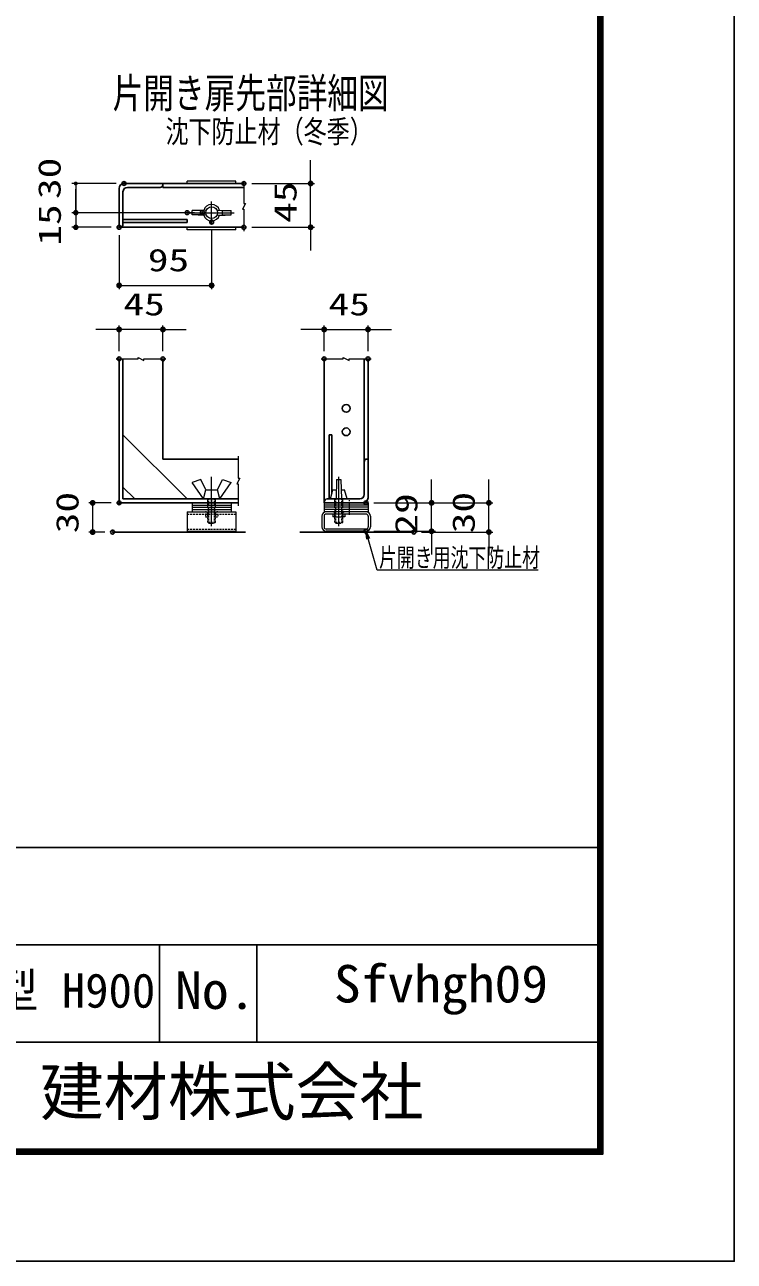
# Model space of a CAD drawing. Units: millimetres, scale not verified, with parts at other scales. Extents: x -5250 to 5250, y -3712 to 3712.
# Drawn here: x 3429 to 5250, y -3712 to -537 of the extents above; entities that cross this region are included whole.
import ezdxf
from ezdxf.enums import TextEntityAlignment as Align

# ---------------------------------------------------------------- set-up
doc = ezdxf.new("R2010")
doc.units = ezdxf.units.MM
doc.header["$LTSCALE"] = 20
doc.header["$PDMODE"] = 32
doc.header["$PDSIZE"] = 10
for name, pattern in [('USER1', [1.125, 0.75, -0.125, 0.125, -0.125]), ('USER2', [0.375, 0.25, -0.125]), ('USER3', [50.8, 31.75, -6.35, 6.35, -6.35])]:
    doc.linetypes.add(name, pattern=pattern)
for name, color, linetype, lineweight in [('0-0_D-TTL', 7, 'Continuous', 25), ('0-2_D-STR-TXT', 7, 'Continuous', 13), ('0-3_D-BGD', 7, 'Continuous', 25), ('0-4_D-BMK', 2, 'Continuous', 13), ('0-5_D-STR1', 1, 'Continuous', 25), ('0-6_D-STR-DIM', 7, 'Continuous', 13), ('0-7_0', 7, 'Continuous', 25), ('0-9_D-STR3', 3, 'Continuous', 13)]:
    doc.layers.add(name, color=color, linetype=linetype, lineweight=lineweight)
doc.layers.add('0-1_D-TTL-TXT', color=7, linetype='Continuous')
doc.layers.add('0-8_Defpoints', color=7, linetype='Continuous')
doc.styles.add('ＭＳ ゴシック', font='')
doc.styles.get('ＭＳ ゴシック').set_extended_font_data('MS Gothic')

# ---------------------------------------------------------------- blocks, each defined once
blk = doc.blocks.new('_DotSmall')
at = {"layer": '0-7_0'}
for points in [[(0, 0), (-2.5, 0), (-2.48, 0.313)], [(0, 0), (-2.48, -0.313), (-2.5, 0)], [(0, 0), (-2.48, 0.313), (-2.421, 0.622)], [(0, 0), (-2.421, -0.622), (-2.48, -0.313)], [(0, 0), (-2.421, 0.622), (-2.324, 0.92)], [(0, 0), (-2.324, -0.92), (-2.421, -0.622)], [(0, 0), (-2.324, 0.92), (-2.191, 1.204)], [(0, 0), (-2.191, -1.204), (-2.324, -0.92)], [(0, 0), (-2.191, 1.204), (-2.023, 1.469)], [(0, 0), (-2.023, -1.469), (-2.191, -1.204)], [(0, 0), (-2.023, 1.469), (-1.822, 1.711)], [(0, 0), (-1.822, -1.711), (-2.023, -1.469)], [(0, 0), (-1.822, 1.711), (-1.594, 1.926)], [(0, 0), (-1.594, -1.926), (-1.822, -1.711)], [(0, 0), (-1.594, 1.926), (-1.34, 2.111)], [(0, 0), (-1.34, -2.111), (-1.594, -1.926)], [(0, 0), (-1.34, 2.111), (-1.064, 2.262)], [(0, 0), (-1.064, -2.262), (-1.34, -2.111)], [(0, 0), (-1.064, 2.262), (-0.773, 2.378)], [(0, 0), (-0.773, -2.378), (-1.064, -2.262)], [(0, 0), (-0.773, 2.378), (-0.468, 2.456)], [(0, 0), (-0.468, -2.456), (-0.773, -2.378)], [(0, 0), (-0.468, 2.456), (-0.157, 2.495)], [(0, 0), (-0.157, -2.495), (-0.468, -2.456)], [(0, 0), (-0.157, 2.495), (0.157, 2.495)], [(0, 0), (0.157, -2.495), (-0.157, -2.495)], [(0, 0), (0.157, 2.495), (0.468, 2.456)], [(0, 0), (0.468, 2.456), (0.773, 2.378)], [(0, 0), (0.773, 2.378), (1.064, 2.262)], [(0, 0), (1.064, 2.262), (1.34, 2.111)], [(0, 0), (1.34, 2.111), (1.594, 1.926)], [(0, 0), (1.594, 1.926), (1.822, 1.711)], [(0, 0), (1.822, 1.711), (2.023, 1.469)], [(0, 0), (2.023, 1.469), (2.191, 1.204)], [(0, 0), (2.191, 1.204), (2.324, 0.92)], [(0, 0), (2.324, 0.92), (2.421, 0.622)], [(0, 0), (2.421, 0.622), (2.48, 0.313)], [(0, 0), (2.48, 0.313), (2.5, 0)], [(0, 0), (0.468, -2.456), (0.157, -2.495)], [(0, 0), (0.773, -2.378), (0.468, -2.456)], [(0, 0), (1.064, -2.262), (0.773, -2.378)], [(0, 0), (1.34, -2.111), (1.064, -2.262)], [(0, 0), (1.594, -1.926), (1.34, -2.111)], [(0, 0), (1.822, -1.711), (1.594, -1.926)], [(0, 0), (2.023, -1.469), (1.822, -1.711)], [(0, 0), (2.191, -1.204), (2.023, -1.469)], [(0, 0), (2.324, -0.92), (2.191, -1.204)], [(0, 0), (2.421, -0.622), (2.324, -0.92)], [(0, 0), (2.48, -0.313), (2.421, -0.622)], [(0, 0), (2.5, 0), (2.48, -0.313)]]:
    blk.add_solid(points, dxfattribs=at)
blk = doc.blocks.new('_Open')
at = {"layer": '0-7_0'}
blk.add_line((-20, 3.33), (0, 0), dxfattribs=at)
blk.add_lwpolyline([(-20, -3.33), (0, 0), (-20, 0)], dxfattribs=at)

msp = doc.modelspace()

# ---------------------------------------------------------------- linework, layer by layer
at = {"layer": '0-0_D-TTL'}
for p, q in [((2650, -2650), (4900, -2650)), ((2650, -2900), (4900, -2900)), ((3775, -2900), (3775, -3150)), ((4025, -2900), (4025, -3150)), ((2650, -3150), (4900, -3150))]:
    msp.add_line(p, q, dxfattribs=at)
at = {"layer": '0-0_D-TTL', "color": 2}
msp.add_lwpolyline([(-5250, 3712.5), (5250, 3712.5), (5250, -3712.5), (-5250, -3712.5)], close=True, dxfattribs=at)
at = {"layer": '0-0_D-TTL'}
for points in [[(-4912.5, 3437.5), (4912.5, 3437.5), (4912.5, -3437.5), (-4912.5, -3437.5)], [(-4909.38, 3434.37), (4909.37, 3434.37), (4909.37, -3434.37), (-4909.38, -3434.37)], [(-4906.25, 3431.25), (4906.25, 3431.25), (4906.25, -3431.25), (-4906.25, -3431.25)], [(-4903.13, 3428.12), (4903.12, 3428.12), (4903.12, -3428.12), (-4903.13, -3428.12)], [(-4900, 3425), (4900, 3425), (4900, -3425), (-4900, -3425)]]:
    msp.add_lwpolyline(points, close=True, dxfattribs=at)
at = {"layer": '0-2_D-STR-TXT'}
msp.add_lwpolyline([(4747.02, -1938), (4333.53, -1938), (4307.54, -1847.73)], dxfattribs=at)
at = {"layer": '0-3_D-BGD'}
for p, q in [((3654.43, -1840.12), (3995.21, -1840.12)), ((4135.27, -1840.12), (4427.45, -1840.12))]:
    msp.add_line(p, q, dxfattribs=at)
at = {"layer": '0-4_D-BMK'}
for p, q in [((3995.3, -996.35), (3987.8, -1011.35)), ((3987.8, -1011.35), (3991.55, -1011.35)), ((3991.55, -1011.35), (3991.55, -1067.83)), ((3663.5, -1395.51), (3719.84, -1395.51)), ((3719.84, -1391.76), (3734.84, -1399.26)), ((3719.84, -1395.51), (3719.84, -1391.76)), ((3734.84, -1395.51), (3791.31, -1395.51)), ((3734.84, -1399.26), (3734.84, -1395.51)), ((4189.93, -1395.51), (4246.27, -1395.51)), ((4246.27, -1391.76), (4261.27, -1399.26)), ((4246.27, -1395.51), (4246.27, -1391.76)), ((4261.27, -1395.51), (4317.75, -1395.51)), ((4261.27, -1399.26), (4261.27, -1395.51)), ((3980.6, -1701.37), (3973.1, -1716.37)), ((3973.1, -1716.37), (3976.85, -1716.37)), ((3976.85, -1716.37), (3976.85, -1772.85))]:
    msp.add_line(p, q, dxfattribs=at)
for points in [[(3991.55, -940.02), (3991.55, -996.35), (3995.3, -996.35)], [(3976.85, -1645.03), (3976.85, -1701.37), (3980.6, -1701.37)]]:
    msp.add_lwpolyline(points, dxfattribs=at)
at = {"layer": '0-5_D-STR1'}
for p, q in [((3683.59, -945.1), (3783.59, -945.1)), ((3991.55, -945.1), (3683.59, -945.1)), ((3783.59, -947.6), (3783.59, -945.1)), ((3783.59, -947.6), (3783.59, -955.1)), ((3671.09, -1057.6), (3671.09, -957.6)), ((3681.09, -1050.1), (3681.09, -966.35)), ((3692.34, -955.1), (3776.09, -955.1)), ((3783.59, -955.1), (3991.55, -955.1)), ((3846.09, -1037.6), (3681.09, -1037.6)), ((3846.09, -1045.1), (3681.09, -1045.1)), ((3846.09, -1045.1), (3846.09, -1037.6)), ((3991.55, -1057.6), (3671.09, -1057.6)), ((3671.09, -1395.51), (3671.09, -1765.12)), ((3681.09, -1395.51), (3681.09, -1755.12)), ((3783.59, -1395.51), (3783.59, -1652.62)), ((4197.52, -1395.51), (4197.52, -1762.62)), ((4300.02, -1660.12), (4300.02, -1395.51)), ((4310.02, -1652.62), (4310.02, -1395.51)), ((3681.09, -1590.12), (3846.09, -1755.12)), ((4210.02, -1590.12), (4210.02, -1755.12)), ((4210.02, -1590.12), (4217.52, -1590.12)), ((4217.52, -1590.12), (4217.52, -1740.87)), ((3783.59, -1652.62), (3976.85, -1652.62)), ((4300.02, -1660.12), (4300.02, -1743.87)), ((4310.02, -1652.62), (4307.52, -1652.62)), ((4310.02, -1652.62), (4310.02, -1752.62)), ((3681.09, -1724.47), (3711.73, -1755.12)), ((3671.09, -1765.12), (3976.85, -1765.12)), ((3681.09, -1755.12), (3976.85, -1755.12)), ((4197.52, -1762.62), (4197.52, -1765.12)), ((4297.52, -1765.12), (4197.52, -1765.12)), ((4288.77, -1755.12), (4205.02, -1755.12))]:
    msp.add_line(p, q, dxfattribs=at)
for centre in [(4253.96, -1522.62), (4253.96, -1582.62)]:
    msp.add_circle(centre, 10, dxfattribs=at)
for centre, radius, start, end in [((3683.59, -957.6), 12.5, 90, 180), ((3776.09, -947.6), 7.5, 270, 0), ((3692.34, -966.35), 11.25, 90, 180), ((3673.59, -1050.1), 7.5, 270, 0), ((4307.52, -1660.12), 7.5, 90, 180), ((4288.77, -1743.87), 11.25, 270, 0), ((4205.02, -1762.62), 7.5, 90, 180), ((4297.52, -1752.62), 12.5, 270, 0)]:
    msp.add_arc(centre, radius, start, end, dxfattribs=at)
at = {"layer": '0-6_D-STR-DIM'}
for p, q in [((4162.73, -945.1), (4162.73, -885.1)), ((3663.59, -945.1), (3549.94, -945.1)), ((3559.94, -945.1), (3559.94, -1020.1)), ((4011.55, -945.1), (4172.73, -945.1)), ((4162.73, -1057.6), (4162.73, -945.1)), ((3559.94, -1020.1), (3559.94, -960.1)), ((3864.83, -1020.1), (3549.94, -1020.1)), ((3661.09, -1020.1), (3549.94, -1020.1)), ((3826.09, -1020.1), (3549.94, -1020.1)), ((3559.94, -1020.1), (3559.94, -1057.6)), ((3651.09, -1057.6), (3549.94, -1057.6)), ((3651.09, -1057.6), (3549.94, -1057.6)), ((3671.09, -1077.6), (3671.09, -1216.75)), ((3908.59, -1064.3), (3908.59, -1216.75)), ((4011.55, -1057.6), (4172.73, -1057.6)), ((4162.73, -1057.6), (4162.73, -1117.6)), ((3671.09, -1206.75), (3908.59, -1206.75)), ((3671.09, -1319.95), (3611.09, -1319.95)), ((3671.09, -1375.51), (3671.09, -1309.95)), ((3783.59, -1319.95), (3671.09, -1319.95)), ((3783.59, -1375.51), (3783.59, -1309.95)), ((3783.59, -1319.95), (3843.59, -1319.95)), ((4197.52, -1319.95), (4137.52, -1319.95)), ((4197.52, -1375.51), (4197.52, -1309.95)), ((4197.52, -1319.95), (4310.02, -1319.95)), ((4310.02, -1375.51), (4310.02, -1309.95)), ((4310.02, -1319.95), (4370.02, -1319.95)), ((4473.11, -1765.12), (4473.11, -1705.12)), ((4620.28, -1765.12), (4620.28, -1705.12)), ((3651.09, -1765.12), (3593.23, -1765.12)), ((3603.23, -1765.12), (3603.23, -1840.12)), ((4324.77, -1765.12), (4630.28, -1765.12)), ((4324.77, -1765.12), (4483.11, -1765.12)), ((4473.11, -1838.12), (4473.11, -1765.12)), ((4620.28, -1840.12), (4620.28, -1765.12)), ((3634.43, -1840.12), (3593.23, -1840.12)), ((4324.77, -1838.12), (4483.11, -1838.12)), ((4447.45, -1840.12), (4630.28, -1840.12)), ((4473.11, -1838.12), (4473.11, -1898.12)), ((4620.28, -1840.12), (4620.28, -1900.12))]:
    msp.add_line(p, q, dxfattribs=at)
at = {"layer": '0-8_Defpoints'}
for p in [(3683.59, -945.1), (3991.55, -945.1), (4162.73, -945.1), (3559.94, -1020.1), (3846.09, -1020.1), (3884.83, -1020.1), (3908.59, -1044.3), (3559.94, -1057.6), (3671.09, -1057.6), (3671.09, -1057.6), (3991.55, -1057.6), (3908.59, -1206.75), (3671.09, -1319.95), (4310.02, -1319.95), (3671.09, -1395.51), (3783.59, -1395.51), (4197.52, -1395.51), (4310.02, -1395.51), (3671.09, -1765.12), (4304.77, -1765.12), (4473.11, -1765.12), (4620.28, -1765.12), (3603.23, -1840.12), (3654.43, -1840.12), (4304.77, -1838.12), (4427.45, -1840.12)]:
    msp.add_point(p, dxfattribs=at)
at = {"layer": '0-9_D-STR3'}
for p, q in [((3971.09, -938.85), (3846.09, -938.85)), ((3846.09, -945.1), (3846.09, -938.85)), ((3971.09, -945.1), (3971.09, -938.85)), ((3888.48, -1013.23), (3858.59, -1014.48)), ((3881.09, -1014.48), (3858.59, -1014.48)), ((3858.59, -1025.73), (3858.59, -1014.48)), ((3894.95, -1013.85), (3881.09, -1014.48)), ((3881.09, -1025.73), (3881.09, -1014.48)), ((3922.22, -1013.85), (3936.09, -1014.48)), ((3928.69, -1013.23), (3958.59, -1014.48)), ((3936.09, -1014.48), (3958.59, -1014.48)), ((3936.09, -1025.73), (3936.09, -1014.48)), ((3958.59, -1025.73), (3958.59, -1014.48)), ((3881.09, -1025.73), (3858.59, -1025.73)), ((3888.48, -1026.98), (3858.59, -1025.73)), ((3894.95, -1026.35), (3881.09, -1025.73)), ((3922.22, -1026.35), (3936.09, -1025.73)), ((3928.69, -1026.98), (3958.59, -1025.73)), ((3936.09, -1025.73), (3958.59, -1025.73)), ((3846.09, -1063.85), (3846.09, -1057.6)), ((3971.09, -1063.85), (3846.09, -1063.85)), ((3971.09, -1063.85), (3971.09, -1057.6)), ((3887.34, -1755.12), (3858.59, -1712.62)), ((3929.84, -1755.12), (3958.59, -1712.62)), ((4229.39, -1705.12), (4228.14, -1755.12)), ((3887.34, -1755.12), (3893.59, -1731.37)), ((3893.59, -1731.37), (3923.59, -1731.37)), ((4213.77, -1755.12), (4220.02, -1731.37)), ((4220.02, -1731.37), (4228.74, -1731.37)), ((4241.3, -1731.37), (4250.02, -1731.37)), ((4256.27, -1755.12), (4250.02, -1731.37)), ((3858.59, -1765.12), (3858.59, -1770.87)), ((3858.59, -1765.12), (3958.59, -1765.12)), ((3858.59, -1770.87), (3858.59, -1776.62)), ((3858.59, -1770.87), (3958.59, -1770.87)), ((3858.59, -1770.87), (3958.59, -1770.87)), ((3858.59, -1776.62), (3858.59, -1782.37)), ((3858.59, -1776.62), (3958.59, -1776.62)), ((3858.59, -1776.62), (3958.59, -1776.62)), ((3887.34, -1755.12), (3929.84, -1755.12)), ((3958.59, -1765.12), (3958.59, -1770.87)), ((3958.59, -1770.87), (3958.59, -1776.62)), ((3958.59, -1776.62), (3958.59, -1782.37)), ((4310.02, -1765.12), (4197.52, -1765.12)), ((4197.52, -1765.12), (4197.52, -1770.87)), ((4310.02, -1770.87), (4197.52, -1770.87)), ((4197.52, -1770.87), (4197.52, -1776.62)), ((4310.02, -1770.87), (4197.52, -1770.87)), ((4310.02, -1776.62), (4197.52, -1776.62)), ((4197.52, -1776.62), (4197.52, -1782.37)), ((4310.02, -1776.62), (4197.52, -1776.62)), ((4213.77, -1755.12), (4256.27, -1755.12)), ((4310.02, -1765.12), (4310.02, -1770.87)), ((4310.02, -1770.87), (4310.02, -1776.62)), ((4310.02, -1776.62), (4310.02, -1782.37)), ((3846.09, -1788.12), (3846.09, -1838.12)), ((3846.09, -1788.12), (3971.09, -1788.12)), ((3858.59, -1782.37), (3958.59, -1782.37)), ((3858.59, -1782.37), (3858.59, -1788.12)), ((3858.59, -1782.37), (3958.59, -1782.37)), ((3858.59, -1788.12), (3958.59, -1788.12)), ((3920.34, -1788.12), (3946.84, -1788.12)), ((3958.59, -1782.37), (3958.59, -1788.12)), ((3971.09, -1788.12), (3971.09, -1838.12)), ((4191.27, -1799.62), (4191.27, -1826.62)), ((4197.02, -1799.62), (4197.02, -1826.62)), ((4310.02, -1782.37), (4197.52, -1782.37)), ((4310.02, -1782.37), (4197.52, -1782.37)), ((4197.52, -1782.37), (4197.52, -1788.12)), ((4310.02, -1788.12), (4197.52, -1788.12)), ((4304.77, -1788.12), (4202.77, -1788.12)), ((4304.77, -1793.87), (4202.77, -1793.87)), ((4219.27, -1794.37), (4219.27, -1800.62)), ((4225.02, -1800.62), (4219.27, -1800.62)), ((4225.02, -1793.87), (4225.02, -1800.62)), ((4225.02, -1800.62), (4245.02, -1800.62)), ((4245.02, -1793.87), (4245.02, -1800.62)), ((4250.77, -1800.62), (4245.02, -1800.62)), ((4250.77, -1794.37), (4250.77, -1800.62)), ((4310.02, -1782.37), (4310.02, -1788.12)), ((4310.52, -1799.62), (4310.52, -1826.62)), ((4316.27, -1799.62), (4316.27, -1826.62)), ((3846.09, -1838.12), (3971.09, -1838.12)), ((4304.77, -1832.37), (4202.77, -1832.37)), ((4304.77, -1838.12), (4202.77, -1838.12))]:
    msp.add_line(p, q, dxfattribs=at)
at = {"layer": '0-9_D-STR3', "linetype": 'USER3'}
for p, q in [((3908.59, -1048.85), (3908.59, -991.35)), ((3851.09, -1020.1), (3966.09, -1020.1)), ((3908.59, -1825.12), (3908.59, -1698.24)), ((4235.02, -1825.12), (4235.02, -1698.24))]:
    msp.add_line(p, q, dxfattribs=at)
at = {"layer": '0-9_D-STR3', "linetype": 'USER2'}
for p, q in [((3898.59, -1815.12), (3898.59, -1755.12)), ((3901.09, -1817.62), (3901.09, -1755.12)), ((3916.09, -1817.62), (3916.09, -1755.12)), ((3918.59, -1815.12), (3918.59, -1755.12)), ((4225.02, -1815.12), (4225.02, -1755.12)), ((4227.52, -1817.62), (4227.52, -1755.12)), ((4242.52, -1817.62), (4242.52, -1755.12)), ((4245.02, -1815.12), (4245.02, -1755.12)), ((3846.09, -1793.87), (3971.09, -1793.87)), ((3892.84, -1794.37), (3892.84, -1800.62)), ((3892.84, -1800.62), (3898.59, -1800.62)), ((3898.59, -1793.87), (3898.59, -1800.62)), ((3918.59, -1793.87), (3918.59, -1800.62)), ((3918.59, -1800.62), (3924.34, -1800.62)), ((3924.34, -1794.37), (3924.34, -1800.62)), ((3846.09, -1832.37), (3971.09, -1832.37)), ((3898.59, -1815.12), (3918.59, -1815.12)), ((3901.09, -1817.62), (3898.59, -1815.12)), ((3901.09, -1817.62), (3916.09, -1817.62)), ((3916.09, -1817.62), (3918.59, -1815.12)), ((4225.02, -1815.12), (4245.02, -1815.12)), ((4227.52, -1817.62), (4225.02, -1815.12)), ((4227.52, -1817.62), (4242.52, -1817.62)), ((4242.52, -1817.62), (4245.02, -1815.12))]:
    msp.add_line(p, q, dxfattribs=at)
at = {"layer": '0-9_D-STR3', "linetype": 'USER1'}
for p, q in [((3908.59, -1757.62), (3908.59, -1778.37)), ((3908.59, -1763.37), (3908.59, -1784.12)), ((3908.59, -1769.12), (3908.59, -1789.87)), ((3908.59, -1774.87), (3908.59, -1795.62)), ((4262.52, -1778.37), (4262.52, -1757.62)), ((4262.52, -1784.12), (4262.52, -1763.37)), ((4262.52, -1789.87), (4262.52, -1769.12)), ((4262.52, -1795.62), (4262.52, -1774.87))]:
    msp.add_line(p, q, dxfattribs=at)
at = {"layer": '0-9_D-STR3'}
for points in [[(3893.59, -1731.37), (3881.09, -1705.12), (3858.59, -1712.62)], [(3929.84, -1755.12), (3923.59, -1731.37), (3936.09, -1705.12), (3958.59, -1712.62)], [(4229.39, -1705.12), (4240.64, -1705.12), (4241.89, -1755.12)]]:
    msp.add_lwpolyline(points, dxfattribs=at)
msp.add_circle((3908.59, -1020.1), 15, dxfattribs=at)
for centre, radius, start, end in [((3908.59, -1020.1), 21.25, 16.24618, 163.75382), ((3908.59, -1020.1), 21.25, 196.24618, 343.75382), ((3892.34, -1794.37), 0.5, 0, 90), ((3924.84, -1794.37), 0.5, 90, 180), ((4202.77, -1799.62), 11.5, 90, 180), ((4202.77, -1799.62), 5.75, 90, 180), ((4218.77, -1794.37), 0.5, 0, 90), ((4251.27, -1794.37), 0.5, 90, 180), ((4304.77, -1799.62), 11.5, 0, 90), ((4304.77, -1799.62), 5.75, 0, 90), ((4202.77, -1826.62), 11.5, 180, 270), ((4202.77, -1826.62), 5.75, 180, 270), ((4304.77, -1826.62), 11.5, 270, 0), ((4304.77, -1826.62), 5.75, 270, 0)]:
    msp.add_arc(centre, radius, start, end, dxfattribs=at)
at = {"layer": '0-9_D-STR3', "linetype": 'USER2'}
for centre, start, end in [((3892.84, -1793.87), 0, 90), ((3924.34, -1793.87), 90, 180), ((4219.27, -1793.87), 0, 90), ((4250.77, -1793.87), 90, 180)]:
    msp.add_arc(centre, 5.75, start, end, dxfattribs=at)

# ---------------------------------------------------------------- block references
at = {"layer": '0-2_D-STR-TXT', "rotation": 106.06623}
msp.add_blockref('_Open', (4304.77, -1838.12), dxfattribs=at)
at = {"layer": '0-6_D-STR-DIM'}
for p, xscale, yscale, rotation in [((3559.94, -945.1), 2, 2, 90), ((4162.73, -945.1), 3, 3, 270), ((3559.94, -1020.1), 2, 2, 270), ((3559.94, -1020.1), 2, 2, 90), ((3559.94, -1057.6), 2, 2, 270), ((4162.73, -1057.6), 3, 3, 90), ((3671.09, -1206.75), 3, 3, 180), ((3783.59, -1319.95), 3, 3, 180), ((4310.02, -1319.95), 3, 3, 180), ((3603.23, -1765.12), 3, 3, 90), ((4473.11, -1765.12), 3, 3, 270), ((4620.28, -1765.12), 3, 3, 270), ((3603.23, -1840.12), 3, 3, 270), ((4473.11, -1838.12), 3, 3, 90), ((4620.28, -1840.12), 3, 3, 90)]:
    msp.add_blockref('_DotSmall', p, dxfattribs=dict(at, xscale=xscale, yscale=yscale, rotation=rotation))
at = {"layer": '0-6_D-STR-DIM', "xscale": 3, "yscale": 3}
for p in [(3908.59, -1206.75), (3671.09, -1319.95), (4197.52, -1319.95)]:
    msp.add_blockref('_DotSmall', p, dxfattribs=at)

# ---------------------------------------------------------------- texts
at = {"layer": '0-1_D-TTL-TXT', "style": 'ＭＳ ゴシック', "width": 1.05}
for s, p in [('Sfvhgh09', (4222.5, -3076.84)), ('No.', (3815, -3093.5))]:
    msp.add_text(s, height=96.19, dxfattribs=at).set_placement(p, align=Align.BOTTOM_LEFT)
at = {"layer": '0-1_D-TTL-TXT', "style": 'ＭＳ ゴシック'}
for s, height, p in [('SF-VH-G型 H900', 88.19, (2923.78, -3087.8)), ('JFE 建材株式会社', 120.3, (3140.48, -3373.13))]:
    msp.add_text(s, height=height, dxfattribs=at).set_placement(p, align=Align.BOTTOM_LEFT)
at = {"layer": '0-2_D-STR-TXT', "style": 'ＭＳ ゴシック'}
for s, height, width, p in [('片開き扉先部詳細図', 76.98, 0.75, (3654.43, -774.69)), ('沈下防止材（冬季）', 57.77, 0.75, (3790.3, -857.86)), ('片開き用沈下防止材', 48.09, 0.7, (4338.18, -1944.03))]:
    msp.add_text(s, height=height, dxfattribs=dict(at, width=width)).set_placement(p, align=Align.BOTTOM_LEFT)
at = {"layer": '0-6_D-STR-DIM', "style": 'ＭＳ ゴシック', "width": 1.35}
for s, p in [('30', (3538.38, -984.89)), ('45', (4143.84, -1046.35)), ('15', (3539, -1104.77)), ('30', (3584.33, -1843.12)), ('30', (4601.38, -1843.12)), ('29', (4454.21, -1846.62))]:
    msp.add_text(s, height=57.77, rotation=90, dxfattribs=at).set_placement(p, align=Align.BOTTOM_LEFT)
for s, p in [('95', (3744.84, -1187.85)), ('45', (3682.34, -1301.05)), ('45', (4208.77, -1301.05))]:
    msp.add_text(s, height=57.77, dxfattribs=at).set_placement(p, align=Align.BOTTOM_LEFT)

doc.saveas('drawing.dxf')
